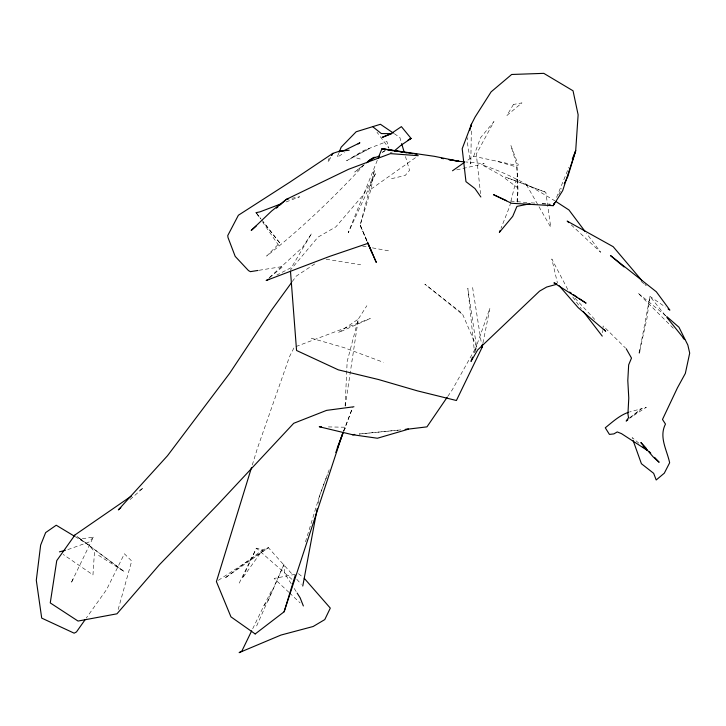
<?xml version="1.0" encoding="UTF-8"?>
<svg xmlns="http://www.w3.org/2000/svg" width="726" height="726" viewBox="0 0 726 726"><rect width="100%" height="100%" fill="white"/><g stroke="black" fill="none" stroke-linecap="round" stroke-linejoin="round"><path stroke-width="0.54" stroke-dasharray="3.63 2.72" d="M471.319 131.043L470.802 163.904L467.063 140.762M517.093 201.964L517.683 185.366L516.867 165.446L510.932 145.645L518.355 165.074L516.867 165.446L473.67 156.281L465.892 161.39M345.122 406.043L347.155 361.566L358.281 319.15L366.866 305.71M517.23 202.164L518.055 190.521L516.894 167.053L495.758 160.981M602.562 332.726L602.762 330.475M602.861 329.35L603.17 325.974L604.758 327.544M345.24 406.034L358.281 319.15L338.498 332.553L370.278 318.532L294.284 347.191L289.592 356.493L257.503 448.069L251.868 466.373M367.165 241.576L360.178 225.16L371.031 189.123L374.534 169.412L360.178 225.16L367.057 241.341M318.197 503.272L319.64 495.54L329.404 469.205M639.261 352.954L649.961 296.426L665.433 307.044M482.926 343.089L489.905 308.251L474.033 352.9M475.412 351.665L476.501 346.474L467.843 288.313L474.532 352.527M639.751 350.758L646.866 318.877L649.961 296.426L666.268 316.681M510.641 202.391L509.552 206.765L501.013 228.291M510.913 201.293L517.429 175.02L517.066 187.372L500.849 175.211L482.318 165.02C508.109 173.178 531.759 186.872 554.8 200.793M467.335 139.728L467.88 137.668M118.166 609.486L131.705 561.026L124.409 553.784L106.604 589.539L86.24 618.116M305.492 541.823L319.64 495.54L327.517 474.541M473.67 156.281L480.612 137.631L493.979 121.551L476.32 154.094L480.521 193.715M343.688 431.48L352.754 407.322M343.498 431.298L352.346 408.366M338.733 153.268L337.109 157.333L344.433 152.678M377.293 160.31L348.226 232.774L375.995 172.688L363.345 194.831L335.857 226.848L317.952 237.166L290.4 270.072M343.734 430.836L344.433 429.148L346.456 427.251L327.199 426.897M556.588 197.381L568.903 167.289M291.226 583.758L284.71 573.467L283.875 564.656L268.057 600.892L263.974 605.557L252.185 629.832M256.641 625.957L283.875 564.656M73.081 579.003L71.021 583.268L93.345 537.122L80.232 538.991L76.756 536.26L123.874 571.344L97.538 554.7L98.21 555.127M239.208 583.123L256.432 548.194L262.603 549.954L268.393 547.685L293.05 575.155M558.73 194.65L561.752 188.633M263.974 605.557L271.624 590.419M330.72 157.37L328.098 162.352L328.442 159.43L329.686 157.705M447.788 396.369L452.207 389.898L476.501 346.474L462.789 314.676L460.066 311.699L424.846 284.147L462.789 314.676M292.26 281.597L296.226 276.143L314.748 263.928M93.345 537.122L88.953 542.041L67.382 549.773M364.225 164.639L361.23 167.915C331.8 199.523 300.528 229.253 266.66 256.087L279.701 242.883L263.257 221.802M269.464 277.514L302.479 247.466L311.645 233.427L291.453 267.513L276.86 275.018M130.081 499.533L143.503 487.709L137.949 491.538M269.527 277.713L282.995 266.469L259.091 270.272M629.578 418.33L641.512 408.693L646.331 407.286L629.878 417.949M362.501 165.982L354.769 172.035L363.59 165.111M629.832 417.659L641.512 408.693L629.551 412.005M371.031 189.123L416.443 156.988M218.317 580.346L268.393 547.685L224.516 578.386L262.603 549.954L242.221 578.531L256.432 548.194L294.221 581.317M382.384 152.451L385.197 150.645M382.411 152.215L385.216 150.518M286.062 201.955L299.656 196.791L291.961 198.243M390.325 152.614L392.467 151.925M391.505 178.669L405.19 175.483L409.555 170.329L405.48 156.553M456.727 169.875L484.16 163.686L465.638 161.943M295.146 574.32L274.147 578.44L288.757 592.198M359.207 434.012L400.716 429.91L359.179 434.03M542.14 203.906L549.809 204.206M526.904 202.545L509.797 201.011M531.269 202.853L536.723 203.244M542.177 203.625L550.907 204.242M326.174 259.236L360.65 264.745M362.583 246.069L368.037 247.067M372.402 247.865L390.933 251.26M311.173 338.171L343.598 347.473L383.437 362.319M360.205 159.012L352.972 156.898L369.244 148.639L346.592 160.809L363.345 150.672L386.885 141.506L388.954 148.249L376.985 132.241M526.568 184.994L505.577 177.108L545.825 192.317L550.725 227.238L526.568 184.994L545.825 192.317M75.186 536.659L88.445 544.672L94.498 551.606L92.964 574.892L63.153 554.41M394.291 133.702L399.844 137.477L401.723 143.83M80.232 538.991L123.874 571.344M298.468 573.676L303.414 577.642M665.887 315.846L637.864 292.968L675.171 330.094M641.058 281.298L646.158 285.599L644.688 283.875M638.835 443.205L632.128 437.488L632.791 439.511M571.253 224.888L600.656 252.258L586.49 233.364M289.565 592.96L300.11 602.898M605.548 328.324L625.413 347.963M574.983 298.159L595.71 320.465M296.789 579.312L301.272 584.312M256.015 212.691L260.897 218.907M261.587 219.796L279.701 242.883L278.612 245.306L262.748 222.247M256.405 213.017L260.516 218.29M572.76 296.97L581.263 308.713M257.04 213.943L260.217 218.553M294.193 588.432L296.562 592.171M567.805 289.574L551.805 258.982L557.432 282.94M360.178 225.16L367.338 241.713M472.599 287.514L481.347 343.008M513.454 104.462L506.93 115.452L521.949 102.901L513.454 104.462"/><path stroke-width="1.09" d="M471.392 126.505L471.428 124.237L475.067 117.086L491.103 91.866L511.658 74.479L543.792 73.353L573.041 90.795L578.132 114.799L575.7 150.69L567.796 176.599L564.274 183.624M302.769 586.027L317.171 508.79M290.482 271.188L296.562 350.486L338.316 369.843L378.491 379.516L417.332 390.842L456.4 400.507L482.055 347.445L482.708 344.178M639.261 352.954L639.751 350.758M469.795 130.435L471.428 124.237L462.199 148.721L465.965 181.663L474.94 188.542L480.857 196.991M255.162 633.98L284.12 611.782L295.3 575.192M251.541 467.453L216.412 581.608L230.95 616.855L255.18 633.943M284.12 611.782L342.699 433.386L337.227 448.133M472.517 357.147L471.002 361.403L477.654 349.95L539.572 291.117L546.678 287.033L556.688 284.302M335.802 452.48L343.289 432.524M500.196 230.333L499.379 232.384L512.728 216.339L516.93 206.393L530.098 203.716M339.142 152.251L341.166 147.169L356.176 131.76L380.433 124.282L393.374 133.076M378.137 158.204L381.93 148.757L434.447 156.335L459.104 161.326L464.549 161.844M554.038 203.607L553.185 205.685L511.512 203.271L493.489 194.659L506.612 200.703M572.306 158.994L575.7 150.69L562.677 190.639L553.185 205.685L554.7 202.672M251.686 630.84L241.867 651.068L239.135 652.647L280.989 635.05L313.142 626.502L324.776 619.587L330.303 608.116L304.239 578.295M331.764 155.382L332.817 153.395L338.978 151.335L349.17 150.228M447.162 397.285L426.961 426.861L405.144 429.493L408.511 429.166L377.384 438.241L352.446 434.692L319.268 426.752L321.536 426.788M84.933 619.959L76.457 631.938L74.161 633.181L41.709 618.107L36.3 580.255L40.638 545.135L45.638 532.603L56.229 525.225L74.233 536.087M75.023 534.89L56.755 560.617L50.257 602.916L78.036 621.057L116.95 613.815L159.393 564.764L218.19 504.189L293.712 423.294L326.555 410.381L353.934 406.76M331.564 155.119L332.817 153.395L290.091 181.999L238.382 215.25L227.755 235.56L228 237.52L235.188 256.378L248.501 270.616L250.397 271.651L258.002 270.444M291.607 282.514L271.778 309.802L229.616 373.345L167.506 455.728L118.338 509.879L120.852 507.665M256.242 226.004L251.205 230.46L271.642 211.003L286.471 199.287L348.571 169.285L390.443 153.622L418.258 155.7M276.397 208.19L278.076 206.701M279.755 205.222L286.471 199.287L288.667 198.87M394.345 150.899L400.806 145.427L411.088 138.439L401.396 126.633L391.223 133.539L382.157 137.395L391.731 133.666L381.341 133.566L372.992 126.905M627.881 419.71L626.175 421.08L628.516 417.768L627.936 413.847L628.78 398.093L627.799 380.533L628.662 364.869L631.493 358.081L626.211 348.752M366.557 162.815L373.999 157.315M367.864 161.78L372.129 158.45L379.616 156.045M452.534 170.773L464.132 162.588M367.801 161.453L372.129 158.45M74.987 534.926L131.46 496.003M358.072 143.966L359.887 142.804L343.534 150.845L338.978 151.335M367.365 162.052L374.87 157.252M407.93 140.218L411.088 138.439L409.11 139.474M269.074 279.02L266.161 280.526L329.531 256.423L367.91 243.364L376.286 262.413L367.783 242.747M280.835 203.933L259.917 211.874L256.015 212.691M628.462 412.304C619.587 415.345 612.481 421.997 605.284 427.786L609.432 434.411L613.906 433.885L617.245 431.934L621.447 433.613L647.22 450.347L643.027 446.771M59.432 551.851L65.394 550.29M402.776 152.043L381.93 148.757L397.585 151.307M404.972 152.387L412.658 153.603M414.855 153.948L417.051 154.293M399.826 151.67L402.059 152.033M404.3 152.406L406.533 152.769M449.04 159.693L459.104 161.326L449.131 159.638M441.372 158.332L443.586 158.704M556.742 283.739L553.911 282.859L586.082 303.15L578.749 298.214M555.744 201.401L568.957 209.977L585.147 231.567M569.592 292.052L571.426 293.286M573.259 294.511L576.916 296.979M668.092 308.886L669.862 310.111L656.349 291.798L610.439 255.507L624.051 266.968M666.758 316.563L678.964 327.235L687.849 345.05L689.7 353.117L685.344 373.409L677.476 387.766L662.484 419.456L665.479 424.084C658.727 437.088 666.985 450.029 669.644 462.761L664.308 473.18L656.195 479.977L653.654 473.325L641.421 463.732L633.117 440.528M568.803 222.61L567.169 221.094L613.18 246.695L641.757 280.408M683.112 337.989L684.7 339.568L666.976 317.561M604.15 329.559L605.684 331.21L578.195 307.661L559.147 285.717M646.194 448.314L640.867 442.561L653.246 456.999L659.144 462.28L654.58 457.353M649.244 451.599L650.768 453.242M602.253 336.111L583.232 311.427M297.161 593.106L300.119 597.788L303.359 605.956M367.601 242.602L371.966 252.866M401.723 143.83L404.228 152.315M481.701 345.222L482.055 347.445M354.705 434.466L352.446 434.692L354.696 434.475"/></g></svg>
